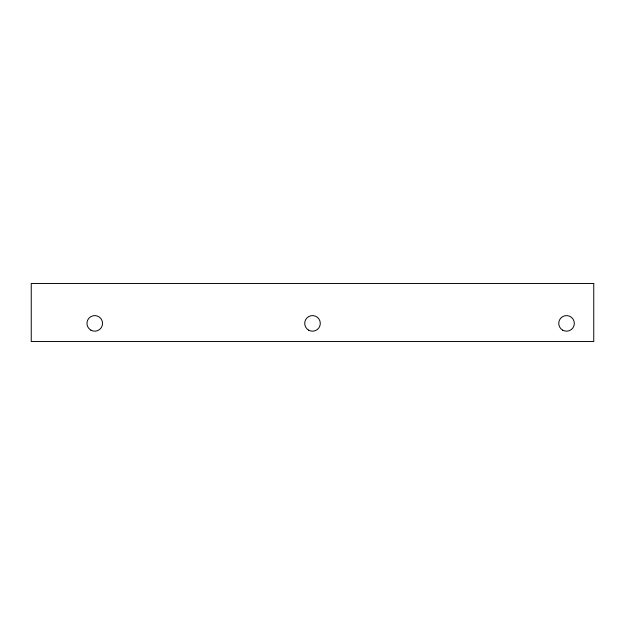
<?xml version="1.0" encoding="UTF-8"?>
<svg xmlns="http://www.w3.org/2000/svg" width="625" height="625" viewBox="0 0 625 625"><rect width="100%" height="100%" fill="white"/><g stroke="black" fill="none" stroke-linecap="round" stroke-linejoin="round"><path stroke-width="0.94" d="M593.75 283.469L31.25 283.469L31.25 341.531L593.75 341.531L593.75 283.469M562.633 330.141A7.805 7.805 0 0 0 574.336 323.391A7.805 7.805 0 0 0 562.633 316.633A7.805 7.805 0 0 0 562.633 330.141M90.859 330.141A7.805 7.805 0 0 0 102.562 323.391A7.805 7.805 0 0 0 90.859 316.633A7.805 7.805 0 0 0 90.859 330.141M308.602 330.141A7.805 7.805 0 0 0 320.305 323.391A7.805 7.805 0 0 0 308.602 316.633A7.805 7.805 0 0 0 308.602 330.141"/></g></svg>
